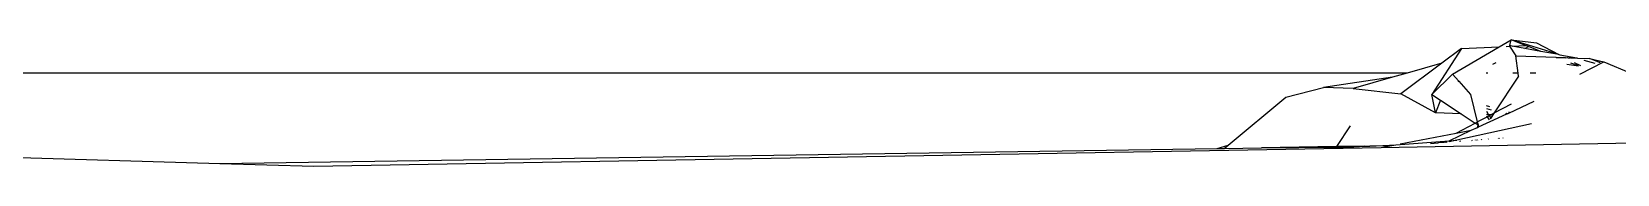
# Model space of a CAD drawing. Header units: millimetres. Extents: x 0 to 460473, y -68369 to 85219.
# Drawn here: x 224698.4 to 224844.9, y -36021 to -36009.3 of the extents above; entities that cross this region are included whole.
import ezdxf

# ---------------------------------------------------------------- set-up
doc = ezdxf.new("R2010")
doc.units = ezdxf.units.MM
doc.header["$LTSCALE"] = 50
doc.layers.add('ha', color=8, linetype='Continuous')

# ---------------------------------------------------------------- blocks, each defined once
blk = doc.blocks.new('12312')
for p, q in [((250458.77, -36521.47), (250459.87, -36520.82)), ((250459.76, -36521.37), (250459.87, -36520.82)), ((250459.87, -36520.82), (250462.21, -36521.1)), ((250464.29, -36522.18), (250459.87, -36520.82)), ((250461.21, -36521.35), (250459.87, -36520.82)), ((250462.21, -36521.1), (250464.29, -36522.18)), ((250455.28, -36521.64), (250452.55, -36525.88)), ((250455.28, -36521.64), (250453.47, -36523)), ((250454.47, -36524.01), (250458.77, -36521.47)), ((250455.28, -36521.64), (250458.77, -36521.47)), ((250459.41, -36521.44), (250459.74, -36521.42)), ((250459.76, -36521.37), (250459.74, -36521.42)), ((250459.74, -36521.42), (250460.31, -36522.32)), ((250459.96, -36521.41), (250459.76, -36521.37)), ((250459.96, -36521.41), (250461.21, -36521.35)), ((250461.14, -36521.63), (250459.96, -36521.41)), ((250460.53, -36523.91), (250460.31, -36522.32)), ((250460.31, -36522.32), (250464.02, -36522.45)), ((250461.14, -36521.63), (250461.49, -36521.46)), ((250462.61, -36521.9), (250461.14, -36521.63)), ((250461.49, -36521.46), (250461.21, -36521.35)), ((250462.61, -36521.9), (250461.49, -36521.46)), ((250464.29, -36522.18), (250462.61, -36521.9)), ((250464.05, -36522.46), (250464.02, -36522.45)), ((250464.05, -36522.46), (250464.86, -36522.48)), ((250464.29, -36522.18), (250464.37, -36522.22)), ((250464.37, -36522.22), (250465.96, -36522.51)), ((250464.86, -36522.48), (250464.89, -36522.49)), ((250464.89, -36522.49), (250465.08, -36522.48)), ((250465.08, -36522.48), (250465.16, -36522.5)), ((250465.16, -36522.5), (250465.3, -36522.49)), ((250465.36, -36522.51), (250465.3, -36522.49)), ((250465.36, -36522.51), (250465.96, -36522.51)), ((250465.96, -36522.51), (250466.02, -36522.53)), ((250466.02, -36522.53), (250467.13, -36522.57)), ((250468.05, -36522.93), (250467.13, -36522.57)), ((250467.13, -36522.57), (250468.44, -36522.86)), ((250450.26, -36523.91), (249029.5, -36523.91)), ((250450.26, -36523.91), (250448.92, -36524.29)), ((250453.47, -36523), (250449.68, -36525.83)), ((250453.47, -36523), (250450.26, -36523.91)), ((250454.47, -36524.01), (250452.55, -36525.88)), ((250454.47, -36524.01), (250455.03, -36524.65)), ((250457.71, -36523.91), (250457.58, -36523.91)), ((250458.19, -36523.09), (250458.5, -36522.93)), ((250460.53, -36523.91), (250460.03, -36523.91)), ((250460.57, -36524.18), (250460.53, -36523.91)), ((250462.16, -36523.91), (250461.65, -36523.91)), ((250465.04, -36523.08), (250466.11, -36523.25)), ((250466.11, -36523.25), (250465.41, -36522.99)), ((250465.71, -36522.92), (250466.3, -36523.22)), ((250466.22, -36524.02), (250468.44, -36522.86)), ((250466.6, -36522.7), (250467.62, -36523)), ((250468.1, -36522.92), (250468.05, -36522.93)), ((250468.44, -36522.86), (250470.93, -36523.91)), ((250439.07, -36526.12), (250442.53, -36525.24)), ((250448.92, -36524.29), (250442.53, -36525.24)), ((250445.27, -36525.33), (250442.53, -36525.24)), ((250448.92, -36524.29), (250445.27, -36525.33)), ((250445.27, -36525.33), (250449.68, -36525.83)), ((250454.99, -36524.67), (250455.03, -36524.65)), ((250455.03, -36524.65), (250456.12, -36525.88)), ((250460.57, -36524.18), (250458.32, -36527.58)), ((250433.72, -36530.57), (250439.07, -36526.12)), ((250452.88, -36527.58), (250449.68, -36525.83)), ((250452.88, -36527.58), (250452.55, -36525.88)), ((250452.55, -36525.88), (250453.35, -36526.4)), ((250453.35, -36526.4), (250452.88, -36527.58)), ((250453.35, -36526.4), (250455.26, -36527.66)), ((250456.12, -36525.88), (250456.75, -36528.42)), ((250457.9, -36527.04), (250457.59, -36526.93)), ((250458.32, -36527.58), (250459.9, -36526.74)), ((250459.66, -36527.6), (250462, -36526.51)), ((250455.26, -36527.66), (250452.88, -36527.58)), ((250454.81, -36529.47), (250456.56, -36528.53)), ((250455.26, -36527.66), (250456.56, -36528.53)), ((250456.56, -36528.53), (250456.75, -36528.42)), ((250456.56, -36528.53), (250456.82, -36528.7)), ((250456.75, -36528.42), (250457.65, -36527.94)), ((250456.75, -36528.42), (250456.82, -36528.7)), ((250456.87, -36528.89), (250458.68, -36528.05)), ((250457.59, -36527.18), (250458.02, -36527.29)), ((250457.59, -36527.44), (250457.78, -36527.76)), ((250457.78, -36527.76), (250457.59, -36527.75)), ((250457.59, -36527.86), (250457.65, -36527.94)), ((250457.65, -36527.94), (250457.84, -36527.84)), ((250457.65, -36527.94), (250457.86, -36528.22)), ((250457.78, -36527.76), (250457.84, -36527.84)), ((250457.99, -36527.76), (250457.78, -36527.76)), ((250457.84, -36527.84), (250457.99, -36527.76)), ((250457.84, -36527.84), (250457.99, -36528.09)), ((250457.99, -36528.09), (250457.95, -36528.15)), ((250457.99, -36527.76), (250458.32, -36527.58)), ((250458.2, -36527.77), (250457.99, -36527.76)), ((250458.2, -36527.77), (250457.99, -36528.09)), ((250458.32, -36527.58), (250458.2, -36527.77)), ((250458.68, -36528.05), (250458.73, -36528)), ((250458.73, -36528), (250459.49, -36527.67)), ((250459.39, -36527.65), (250459.44, -36527.62)), ((250459.49, -36527.67), (250459.44, -36527.62)), ((250459.53, -36527.66), (250459.49, -36527.67)), ((250459.53, -36527.66), (250459.66, -36527.6)), ((250459.68, -36527.49), (250459.66, -36527.6)), ((250444.99, -36528.8), (250443.74, -36530.7)), ((250449.61, -36530.45), (250454.81, -36529.47)), ((250454.14, -36530.16), (250456.2, -36529.2)), ((250454.81, -36529.47), (250456.2, -36529.2)), ((250461.75, -36528.61), (250454.87, -36530.11)), ((250456.2, -36529.2), (250456.78, -36528.93)), ((250456.78, -36528.93), (250456.82, -36528.7)), ((250456.78, -36528.93), (250456.87, -36528.89)), ((250456.82, -36528.7), (250456.87, -36528.89)), ((250457.77, -36530.02), (250457.8, -36529.99)), ((250458.69, -36529.93), (250458.72, -36529.95)), ((250458.78, -36529.95), (250458.8, -36529.92)), ((250459.1, -36529.9), (250459.11, -36529.92)), ((250305.9, -36531.21), (250340.53, -36532.26)), ((250340.53, -36532.26), (250432.72, -36530.87)), ((250349.23, -36532.52), (250447.87, -36530.78)), ((250432.72, -36530.87), (250433.72, -36530.57)), ((250432.72, -36530.87), (250433.36, -36530.87)), ((250433.36, -36530.87), (250433.72, -36530.57)), ((250433.36, -36530.87), (250436.81, -36530.81)), ((250443.74, -36530.7), (250436.81, -36530.81)), ((250436.81, -36530.81), (250443.7, -36530.77)), ((250443.74, -36530.7), (250443.7, -36530.77)), ((250443.7, -36530.77), (250444.86, -36530.76)), ((250446.36, -36530.67), (250443.74, -36530.7)), ((250444.86, -36530.76), (250446.36, -36530.67)), ((250446.36, -36530.67), (250446.81, -36530.66)), ((250446.81, -36530.66), (250449.21, -36530.53)), ((250448.67, -36530.63), (250446.81, -36530.66)), ((250447.87, -36530.78), (250474.45, -36530.31)), ((250447.87, -36530.78), (250448.67, -36530.63)), ((250448.67, -36530.63), (250449.21, -36530.53)), ((250449.21, -36530.53), (250454.14, -36530.16)), ((250453.1, -36530.38), (250452.42, -36530.44)), ((250453.1, -36530.38), (250453.13, -36530.36)), ((250453.66, -36530.34), (250453.13, -36530.36)), ((250453.75, -36530.3), (250453.66, -36530.34)), ((250453.85, -36530.29), (250453.75, -36530.3)), ((250453.85, -36530.29), (250453.88, -36530.28)), ((250453.88, -36530.28), (250453.97, -36530.27)), ((250454.14, -36530.16), (250454.87, -36530.11)), ((250454.87, -36530.11), (250454.16, -36530.26)), ((250455.22, -36530.19), (250455.1, -36530.23)), ((250456.25, -36530.14), (250456.31, -36530.1)), ((250456.57, -36530.12), (250456.57, -36530.09)), ((250456.68, -36530.08), (250456.66, -36530.11)), ((250456.78, -36530.1), (250456.81, -36530.07)), ((250457.15, -36530.04), (250457.1, -36530.08)), ((250457.15, -36530.04), (250457.17, -36530.07)), ((250340.53, -36532.26), (250349.23, -36532.52))]:
    blk.add_line(p, q)

msp = doc.modelspace()

# ---------------------------------------------------------------- block references
at = {"layer": 'ha'}
msp.add_blockref('12312', (-25624.78545841, 511.56126197), dxfattribs=at)

doc.saveas('drawing.dxf')
